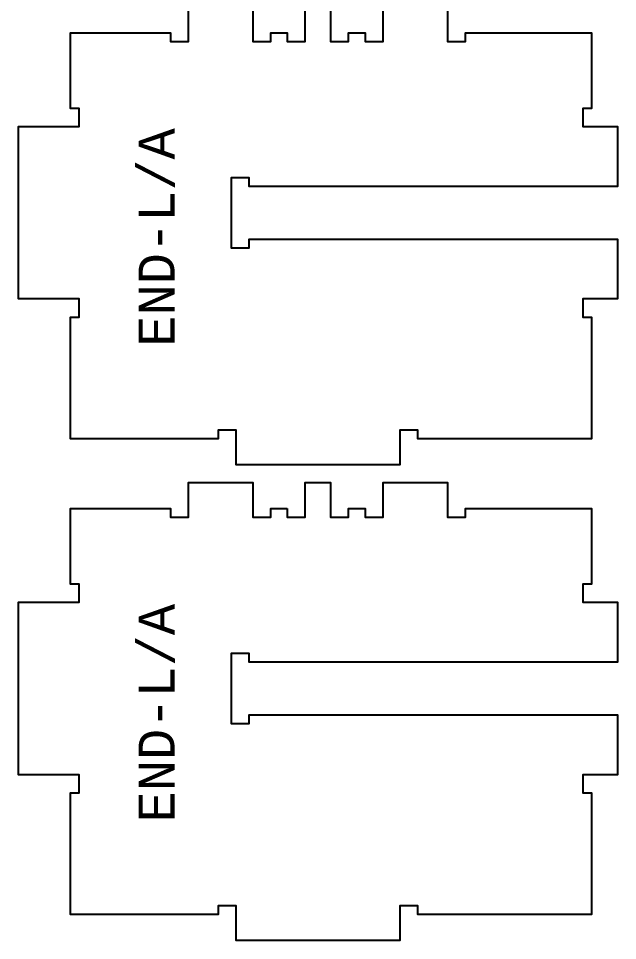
# Model space of a CAD drawing. Header units: millimetres. Extents: x -30 to 12678, y 0 to 23683.
# Drawn here: x 5428 to 5844, y 1973 to 2612 of the extents above; entities that cross this region are included whole.
import ezdxf

# ---------------------------------------------------------------- set-up
doc = ezdxf.new("R2010")
doc.units = ezdxf.units.MM
doc.layers.add('1_ANYTOOL_1MMDEEP_LABELS_S', color=2, linetype='Continuous', true_color=0xffff00)
doc.layers.add('4_ANYTOOL_CUTTHROUGH_OUTSI', color=5, linetype='Continuous', true_color=0x0000ff)
doc.styles.add('MONOTXT_REGULAR', font='')
doc.styles.get('MONOTXT_REGULAR').set_extended_font_data('Monotxt')

msp = doc.modelspace()

# ---------------------------------------------------------------- linework, layer by layer
at = {"layer": '4_ANYTOOL_CUTTHROUGH_OUTSI'}
for points in [[(5725.92, 2620.15), (5725.92, 2596.15), (5738.42, 2596.15), (5738.42, 2602.15), (5825.92, 2602.15), (5825.92, 2549.65), (5819.92, 2549.65), (5819.92, 2537.15), (5843.92, 2537.15), (5843.92, 2495.65), (5588.42, 2495.65), (5588.42, 2501.65), (5575.92, 2501.65), (5575.92, 2453.15), (5588.42, 2453.15), (5588.42, 2459.15), (5843.92, 2459.15), (5843.92, 2417.65), (5819.92, 2417.65), (5819.92, 2405.15), (5825.92, 2405.15), (5825.93, 2320.67), (5808.18, 2320.68), (5705.42, 2320.68), (5705.42, 2326.68), (5692.92, 2326.68), (5692.92, 2302.65), (5579.42, 2302.65), (5579.42, 2326.65), (5566.92, 2326.65), (5566.92, 2320.65), (5464.42, 2320.65), (5464.42, 2405.15), (5470.42, 2405.15), (5470.42, 2417.65), (5428.42, 2417.65), (5428.42, 2537.15), (5470.42, 2537.15), (5470.42, 2549.65), (5464.42, 2549.65), (5464.42, 2602.15), (5533.92, 2602.15), (5533.92, 2596.15), (5546.42, 2596.15), (5546.42, 2620.15)], [(5590.86, 2620.15), (5590.86, 2596.15), (5603.36, 2596.15), (5603.36, 2602.15), (5614.8, 2602.15), (5614.8, 2596.15), (5627.3, 2596.15), (5627.3, 2620.15)], [(5644.86, 2620.15), (5644.86, 2596.15), (5657.36, 2596.15), (5657.36, 2602.15), (5668.86, 2602.15), (5668.86, 2596.15), (5681.36, 2596.15), (5681.36, 2620.15)]]:
    msp.add_lwpolyline(points, dxfattribs=at)
msp.add_lwpolyline([(5614.8, 2272.4), (5614.8, 2266.4), (5627.3, 2266.4), (5627.3, 2290.4), (5644.86, 2290.4), (5644.86, 2266.4), (5657.36, 2266.4), (5657.36, 2272.4), (5668.86, 2272.4), (5668.86, 2266.4), (5681.36, 2266.4), (5681.36, 2290.4), (5725.92, 2290.4), (5725.92, 2266.4), (5738.42, 2266.4), (5738.42, 2272.4), (5825.92, 2272.4), (5825.92, 2219.9), (5819.92, 2219.9), (5819.92, 2207.4), (5843.92, 2207.4), (5843.92, 2165.9), (5588.42, 2165.9), (5588.42, 2171.9), (5575.92, 2171.9), (5575.92, 2123.4), (5588.42, 2123.4), (5588.42, 2129.4), (5843.92, 2129.4), (5843.92, 2087.9), (5819.92, 2087.9), (5819.92, 2075.4), (5825.92, 2075.4), (5825.93, 1990.92), (5808.18, 1990.93), (5705.42, 1990.93), (5705.42, 1996.93), (5692.92, 1996.93), (5692.92, 1972.9), (5579.42, 1972.9), (5579.42, 1996.9), (5566.92, 1996.9), (5566.92, 1990.9), (5464.42, 1990.9), (5464.42, 2075.4), (5470.42, 2075.4), (5470.42, 2087.9), (5428.42, 2087.9), (5428.42, 2207.4), (5470.42, 2207.4), (5470.42, 2219.9), (5464.42, 2219.9), (5464.42, 2272.4), (5533.92, 2272.4), (5533.92, 2266.4), (5546.42, 2266.4), (5546.42, 2290.4), (5590.86, 2290.4), (5590.86, 2266.4), (5603.36, 2266.4), (5603.36, 2272.4)], close=True, dxfattribs=at)

# ---------------------------------------------------------------- texts
at = {"layer": '1_ANYTOOL_1MMDEEP_LABELS_S', "char_height": 25, "width": 319.2935, "attachment_point": 5, "rotation": 90, "style": 'MONOTXT_REGULAR'}
for insert in [(5524.39, 2460.3), (5524.39, 2130.55)]:
    msp.add_mtext('END-L/A', dxfattribs=dict(at, insert=insert))

doc.saveas('drawing.dxf')
